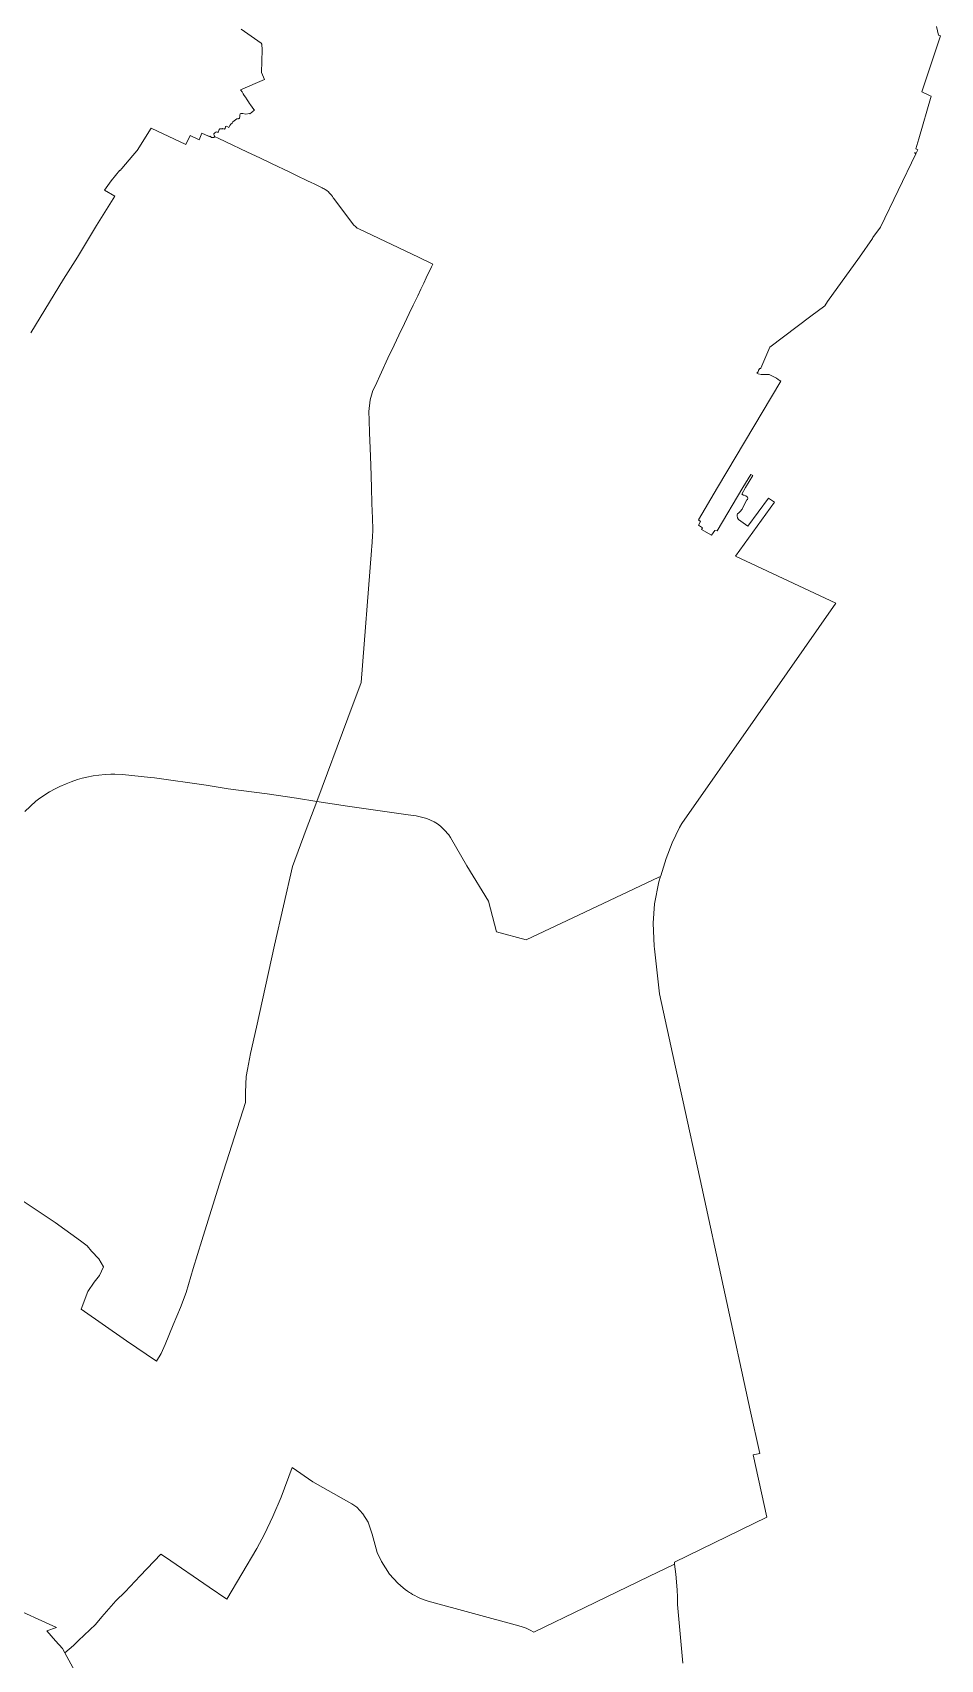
# Model space of a CAD drawing. Extents: x 268798 to 306779, y 5030079 to 5062843.
# Drawn here: x 298202 to 304501, y 5038492 to 5049780 of the extents above; entities that cross this region are included whole.
import ezdxf

# ---------------------------------------------------------------- set-up
doc = ezdxf.new("R2010")
doc.units = 0
doc.header["$MEASUREMENT"] = 0
doc.layers.add('1', color=7, linetype='Continuous', lineweight=0)

msp = doc.modelspace()

# ---------------------------------------------------------------- linework, layer by layer
at = {"layer": '1', "color": 4, "linetype": 'Continuous', "lineweight": 0}
for points in [[(299649.375, 5049803.776), (299788.777, 5049706.278), (299791.877, 5049699.378), (299794.077, 5049660.278), (299789.077, 5049501.577), (299810.278, 5049453.578), (299644.176, 5049380.976), (299655.176, 5049367.376), (299662.776, 5049354.076), (299670.876, 5049342.176), (299678.976, 5049331.676), (299690.776, 5049312.876), (299695.776, 5049306.677), (299700.677, 5049299.377), (299706.877, 5049288.177), (299712.677, 5049276.977), (299736.277, 5049246.677), (299737.177, 5049244.877), (299741.177, 5049240.977), (299733.677, 5049237.077), (299730.977, 5049234.077), (299729.177, 5049231.477), (299720.277, 5049225.577), (299708.777, 5049215.877), (299706.177, 5049218.377), (299680.476, 5049214.377), (299660.176, 5049217.877), (299647.176, 5049217.876), (299641.176, 5049215.476), (299638.676, 5049206.376), (299638.876, 5049198.376), (299637.976, 5049183.176), (299633.876, 5049180.876), (299629.676, 5049183.676), (299623.276, 5049179.976), (299618.376, 5049180.676), (299590.175, 5049159.376), (299586.175, 5049151.076), (299576.875, 5049143.476), (299570.975, 5049135.476), (299563.275, 5049120.276), (299547.075, 5049131.176), (299540.875, 5049127.776), (299537.575, 5049111.376), (299534.275, 5049112.476), (299530.575, 5049109.876), (299525.475, 5049112.476), (299521.975, 5049113.076), (299519.475, 5049112.476), (299515.574, 5049110.776), (299509.174, 5049111.976), (299504.474, 5049111.976), (299501.474, 5049111.176), (299497.674, 5049108.776), (299495.574, 5049106.676), (299493.574, 5049102.376), (299492.974, 5049098.576), (299492.774, 5049094.176), (299492.174, 5049089.876), (299490.474, 5049088.576), (299487.274, 5049088.576), (299483.074, 5049088.976), (299478.474, 5049089.676), (299472.874, 5049087.576), (299465.474, 5049083.376), (299461.274, 5049080.076), (299459.274, 5049076.176), (299459.974, 5049071.076), (299460.874, 5049067.976), (299463.774, 5049061.176), (299464.474, 5049058.676), (299463.784, 5049056.426), (299462.674, 5049054.276), (299459.974, 5049052.076), (299457.874, 5049051.576), (299454.374, 5049050.976), (299450.674, 5049050.276), (299446.874, 5049050.676), (299443.374, 5049051.276), (299439.974, 5049053.076), (299437.574, 5049055.876), (299435.574, 5049057.876), (299432.974, 5049059.276), (299430.874, 5049059.576), (299428.473, 5049059.276), (299425.773, 5049059.675), (299423.673, 5049060.075), (299421.463, 5049060.635), (299376.973, 5049081.475), (299356.573, 5049035.275), (299294.972, 5049064.174), (299264.572, 5049002.175), (299025.668, 5049115.872), (298926.667, 5048961.372), (298925.167, 5048959.772), (298897.867, 5048925.972), (298820.066, 5048835.472), (298810.566, 5048822.672), (298807.166, 5048823.772), (298747.766, 5048750.771), (298701.865, 5048686.671), (298771.866, 5048643.972), (298646.365, 5048439.872), (298512.464, 5048222.071), (298417.363, 5048067.571), (298188.862, 5047695.97)], [(304472.736, 5049822.111), (304487.324, 5049760.554), (304500.624, 5049756.454), (304372.025, 5049367.156), (304424.386, 5049341.808), (304435.386, 5049338.408), (304350.934, 5049042.21), (304330.693, 5048972.823), (304333.349, 5048971.193), (304343.009, 5048966.633), (304332.129, 5048943.114), (304323.583, 5048947.236), (304321.824, 5048942.449), (304329.718, 5048938.422), (304084.596, 5048429.462), (304032.415, 5048356.589), (304028.647, 5048351.249), (303938.901, 5048221.95), (303716.037, 5047914.293), (303697.937, 5047884.593), (303601.137, 5047810.793), (303316.636, 5047596.592), (303254.935, 5047450.992), (303251.435, 5047447.892), (303247.735, 5047448.092), (303237.835, 5047436.192), (303235.835, 5047425.992), (303227.735, 5047415.492), (303235.035, 5047411.892), (303257.135, 5047407.093), (303278.935, 5047406.193), (303296.435, 5047406.393), (303312.735, 5047405.993), (303325.735, 5047401.193), (303344.935, 5047391.293), (303362.534, 5047380.893), (303373.734, 5047373.193), (303380.734, 5047366.793), (303392.834, 5047359.993), (302954.233, 5046622.129), (302821.44, 5046397.767), (302836.04, 5046388.367), (302821.24, 5046361.567), (302849.339, 5046344.168), (302843.239, 5046332.268), (302912.838, 5046291.368), (302934.839, 5046324.768), (302951.139, 5046322.268), (303130.48, 5046622.188), (303185.519, 5046714.008), (303197.919, 5046707.408), (303148.645, 5046622.088), (303123.074, 5046577.867), (303134.074, 5046570.567), (303137.874, 5046570.367), (303149.574, 5046565.067), (303161.273, 5046555.267), (303164.073, 5046549.767), (303161.873, 5046539.467), (303155.673, 5046536.267), (303152.073, 5046529.667), (303144.073, 5046510.767), (303133.673, 5046493.467), (303124.372, 5046473.667), (303110.172, 5046457.667), (303100.772, 5046447.867), (303092.572, 5046440.767), (303090.072, 5046435.967), (303089.172, 5046426.267), (303092.472, 5046413.267), (303098.871, 5046400.567), (303165.071, 5046354.467), (303307.573, 5046548.868), (303348.273, 5046521.568), (303078.372, 5046146.965), (303775.583, 5045820.731), (303217.013, 5045022.116), (302707.235, 5044293), (302690.615, 5044263.329), (302639.105, 5044157.548), (302597.916, 5044049.387), (302560.946, 5043930.016), (302559.358, 5043924.886), (302546.502, 5043918.823), (302032.387, 5043676.483), (301626.438, 5043485.071), (301419.699, 5043540.279), (301364.345, 5043752.534), (301213.622, 5043998.938), (301101.199, 5044195.729), (301089.414, 5044212.374), (301057.802, 5044248.813), (301031.493, 5044272.425), (301010.841, 5044288.649), (300988.974, 5044302.809), (300936.662, 5044326.91), (300863.464, 5044344.36), (300807.88, 5044352.872), (300387.144, 5044411.367), (300174.362, 5044444.449), (300389.988, 5045022.109), (300480.776, 5045270.806), (300553.088, 5046187.089), (300553.421, 5046190.397), (300553.728, 5046194.861), (300554.882, 5046209.643), (300560.789, 5046284.808), (300562.148, 5046322.308), (300562.375, 5046330.843), (300559.837, 5046410.808), (300556.719, 5046512.192), (300553.69, 5046622.105), (300548.373, 5046779.214), (300544.018, 5046895.534), (300540.078, 5047001.302), (300537.169, 5047089.864), (300535.533, 5047151.542), (300543.972, 5047230.651), (300563.392, 5047296.099), (300577.939, 5047327.217), (300666.613, 5047519.42), (300709.945, 5047610.753), (300743.158, 5047680.7), (300781.24, 5047759.814), (300814.211, 5047829.41), (300843.134, 5047888.847), (300873.759, 5047953.324), (300895.858, 5048000), (300915.221, 5048040.637), (300932.463, 5048076.994), (300969.223, 5048154.663), (300978.271, 5048173.566), (300879.408, 5048220.125), (300465.989, 5048417.09), (300453.46, 5048423.143), (300445.489, 5048431.594), (300429.249, 5048445.612), (300293.073, 5048628.279), (300287.268, 5048633.897), (300282.047, 5048641.946), (300275.969, 5048650.336), (300269.164, 5048658.67), (300260.564, 5048667.92), (300254.054, 5048674.14), (300243.4, 5048683.107), (300232.796, 5048690.766), (300225.963, 5048695.122), (300217.128, 5048698.429), (300211.249, 5048702.989), (300156.168, 5048729.131), (300135.687, 5048738.688), (300109.966, 5048751.495), (300032.382, 5048787.683), (299986.882, 5048809.982), (299859.053, 5048871.779), (299778.627, 5048909.983), (299691.843, 5048950.502), (299537.812, 5049024.442), (299493.859, 5049045.179), (299464.474, 5049058.676), (299463.774, 5049061.176), (299460.874, 5049067.976), (299459.974, 5049071.076), (299459.274, 5049076.176), (299461.274, 5049080.076), (299465.474, 5049083.376), (299472.874, 5049087.576), (299478.474, 5049089.676), (299483.074, 5049088.976), (299487.274, 5049088.576), (299490.474, 5049088.576), (299492.174, 5049089.876), (299492.774, 5049094.176), (299492.974, 5049098.576), (299493.574, 5049102.376), (299495.574, 5049106.676), (299497.674, 5049108.776), (299501.474, 5049111.176), (299504.474, 5049111.976), (299509.174, 5049111.976), (299515.574, 5049110.776), (299519.475, 5049112.476), (299521.975, 5049113.076), (299525.475, 5049112.476), (299530.575, 5049109.876), (299534.275, 5049112.476), (299537.575, 5049111.376), (299540.875, 5049127.776), (299547.075, 5049131.176), (299563.275, 5049120.276), (299570.975, 5049135.476), (299576.875, 5049143.476), (299586.175, 5049151.076), (299590.175, 5049159.376), (299618.376, 5049180.676), (299623.276, 5049179.976), (299629.676, 5049183.676), (299633.876, 5049180.876), (299637.976, 5049183.176), (299638.876, 5049198.376), (299638.676, 5049206.376), (299641.176, 5049215.476), (299647.176, 5049217.876), (299660.176, 5049217.877), (299680.476, 5049214.377), (299706.177, 5049218.377), (299708.777, 5049215.877), (299720.277, 5049225.577), (299729.177, 5049231.477), (299730.977, 5049234.077), (299733.677, 5049237.077), (299741.177, 5049240.977), (299737.177, 5049244.877), (299736.277, 5049246.677), (299712.677, 5049276.977), (299706.877, 5049288.177), (299700.677, 5049299.377), (299695.776, 5049306.677), (299690.776, 5049312.876), (299678.976, 5049331.676), (299670.876, 5049342.176), (299662.776, 5049354.076), (299655.176, 5049367.376), (299644.176, 5049380.976), (299810.278, 5049453.578), (299789.077, 5049501.577), (299794.077, 5049660.278), (299791.877, 5049699.378), (299788.777, 5049706.278), (299649.375, 5049803.776)], [(298188.862, 5047695.97), (298417.363, 5048067.571), (298512.464, 5048222.071), (298646.365, 5048439.872), (298771.866, 5048643.972), (298701.865, 5048686.671), (298747.766, 5048750.771), (298807.166, 5048823.772), (298810.566, 5048822.672), (298820.066, 5048835.472), (298897.867, 5048925.972), (298925.167, 5048959.772), (298926.667, 5048961.372), (299025.668, 5049115.872), (299264.572, 5049002.175), (299294.972, 5049064.174), (299356.573, 5049035.275), (299376.973, 5049081.475), (299421.463, 5049060.635), (299423.673, 5049060.075), (299425.773, 5049059.675), (299428.473, 5049059.276), (299430.874, 5049059.576), (299432.974, 5049059.276), (299435.574, 5049057.876), (299437.574, 5049055.876), (299439.974, 5049053.076), (299443.374, 5049051.276), (299446.874, 5049050.676), (299450.674, 5049050.276), (299454.374, 5049050.976), (299457.874, 5049051.576), (299459.974, 5049052.076), (299462.674, 5049054.276), (299463.784, 5049056.426), (299464.474, 5049058.676), (299493.859, 5049045.179), (299537.812, 5049024.442), (299691.843, 5048950.502), (299778.627, 5048909.983), (299859.053, 5048871.779), (299986.882, 5048809.982), (300032.382, 5048787.683), (300109.966, 5048751.495), (300135.687, 5048738.688), (300156.168, 5048729.131), (300211.249, 5048702.989), (300217.128, 5048698.429), (300225.963, 5048695.122), (300232.796, 5048690.766), (300243.4, 5048683.107), (300254.054, 5048674.14), (300260.564, 5048667.92), (300269.164, 5048658.67), (300275.969, 5048650.336), (300282.047, 5048641.946), (300287.268, 5048633.897), (300293.073, 5048628.279), (300429.249, 5048445.612), (300445.489, 5048431.594), (300453.46, 5048423.143), (300465.989, 5048417.09), (300879.408, 5048220.125), (300978.271, 5048173.566), (300969.223, 5048154.663), (300932.463, 5048076.994), (300915.221, 5048040.637), (300895.858, 5048000), (300873.759, 5047953.324), (300843.134, 5047888.847), (300814.211, 5047829.41), (300781.24, 5047759.814), (300743.158, 5047680.7), (300709.945, 5047610.753), (300666.613, 5047519.42), (300577.939, 5047327.217), (300563.392, 5047296.099), (300543.972, 5047230.651), (300535.533, 5047151.542), (300537.169, 5047089.864), (300540.078, 5047001.302), (300544.018, 5046895.534), (300548.373, 5046779.214), (300553.69, 5046622.105), (300556.719, 5046512.192), (300559.837, 5046410.808), (300562.375, 5046330.843), (300562.148, 5046322.308), (300560.789, 5046284.808), (300554.882, 5046209.643), (300553.728, 5046194.861), (300553.421, 5046190.397), (300553.088, 5046187.089), (300480.776, 5045270.806), (300389.988, 5045022.109), (300174.362, 5044444.449), (300032.388, 5044467.976), (299829.148, 5044496.756), (299558.704, 5044533.36), (299406.32, 5044557.023), (299046.6, 5044607.797), (299019.696, 5044610.085), (298826.485, 5044631.667), (298771.445, 5044634.227), (298744.337, 5044634.439), (298706.153, 5044632.73), (298661.333, 5044628.462), (298622.081, 5044622.49), (298579.385, 5044614.141), (298546.533, 5044606.245), (298513.037, 5044596.433), (298469.697, 5044582.124), (298434.714, 5044568.256), (298390.77, 5044549.484), (298359.194, 5044533.483), (298319.71, 5044511.911), (298251.659, 5044466.898), (298224.995, 5044446.206), (298147.1, 5044375.345)], [(298032.415, 5041740.819), (298359.565, 5041523.574), (298534.652, 5041396.413), (298579.82, 5041362.053), (298611.516, 5041324.706), (298660.803, 5041272.068), (298693.801, 5041217.028), (298666.303, 5041155.107), (298628.152, 5041109.447), (298584.797, 5041045.707), (298538.554, 5040922.567), (298853.079, 5040702.65), (299060.8, 5040561.943), (299092.903, 5040614.898), (299121.341, 5040677.769), (299178.112, 5040812.752), (299228.638, 5040934.16), (299266.571, 5041037.659), (299316.578, 5041205.277), (299375.093, 5041398.99), (299508.111, 5041822.078), (299677.964, 5042357.102), (299678.395, 5042385.599), (299680.088, 5042427.925), (299684.865, 5042535.8), (299692.798, 5042584.805), (299713.991, 5042697.347), (299754.859, 5042879.985), (299879.742, 5043446.892), (300005.86, 5043992.845), (300100.496, 5044250.982), (300174.362, 5044444.449), (300387.144, 5044411.367), (300807.88, 5044352.872), (300863.464, 5044344.36), (300936.662, 5044326.91), (300988.974, 5044302.809), (301010.841, 5044288.649), (301031.493, 5044272.425), (301057.802, 5044248.813), (301089.414, 5044212.374), (301101.199, 5044195.729), (301213.622, 5043998.938), (301364.345, 5043752.534), (301419.699, 5043540.279), (301626.438, 5043485.071), (302032.387, 5043676.483), (302546.502, 5043918.823), (302559.358, 5043924.886), (302547.736, 5043887.336), (302515.736, 5043733.995), (302507.958, 5043600.514), (302514.28, 5043439.863), (302516.6, 5043422.103), (302550.495, 5043110.391), (302658.402, 5042622.099), (302710.906, 5042382.098), (302832.415, 5041822.096), (303181.319, 5040222.093), (303246.955, 5039921.093), (303202.155, 5039911.692), (303295.835, 5039478.722), (302654.348, 5039167.849), (302656.128, 5039153.791), (302476.527, 5039067.112), (302032.472, 5038852.509), (301680.151, 5038681.772), (301653.74, 5038696.415), (301626.151, 5038708.703), (301597.595, 5038718.539), (301575.101, 5038724.392), (300945.486, 5038897.553), (300931.987, 5038901.658), (300917.744, 5038906.618), (300899.586, 5038913.65), (300884.878, 5038919.951), (300870.941, 5038926.443), (300854.221, 5038934.933), (300837.95, 5038943.971), (300825.272, 5038951.758), (300816.206, 5038957.329), (300802.905, 5038966.277), (300786.691, 5038978.051), (300773.364, 5038988.497), (300753.753, 5039004.918), (300736.382, 5039021.662), (300676.997, 5039083.179), (300622.67, 5039172.057), (300593.246, 5039235.316), (300557.676, 5039362.317), (300529.322, 5039445.444), (300493.769, 5039503.359), (300451.532, 5039549.162), (300417.91, 5039573.016), (300215.776, 5039684.21), (300146.221, 5039725.557), (300002.833, 5039823.423), (299927.565, 5039618.613), (299868.86, 5039482.894), (299810.453, 5039361.328), (299758.637, 5039262.195), (299549.053, 5038909.909), (299427.643, 5038994.423), (299123.346, 5039202.569), (299092.515, 5039222.601), (298947.55, 5039073.504), (298845.221, 5038961.796), (298780.103, 5038898.496), (298681.495, 5038788.651), (298638.703, 5038734.66), (298521.489, 5038622.952), (298486.139, 5038589.44), (298426.447, 5038538.71), (298409.216, 5038568.455), (298361.655, 5038622.045), (298299.664, 5038691.346), (298367.264, 5038714.656), (298032.451, 5038866.746)]]:
    msp.add_lwpolyline(points, dxfattribs=at)
at = {"layer": '1', "color": 218, "linetype": 'Continuous', "lineweight": 0}
for points in [[(298147.1, 5044375.345), (298224.995, 5044446.206), (298251.659, 5044466.898), (298319.71, 5044511.911), (298359.194, 5044533.483), (298390.77, 5044549.484), (298434.714, 5044568.256), (298469.697, 5044582.124), (298513.037, 5044596.433), (298546.533, 5044606.245), (298579.385, 5044614.141), (298622.081, 5044622.49), (298661.333, 5044628.462), (298706.153, 5044632.73), (298744.337, 5044634.439), (298771.445, 5044634.227), (298826.485, 5044631.667), (299019.696, 5044610.085), (299046.6, 5044607.797), (299406.32, 5044557.023), (299558.704, 5044533.36), (299829.148, 5044496.756), (300032.388, 5044467.976), (300174.362, 5044444.449), (300100.496, 5044250.982), (300005.86, 5043992.845), (299879.742, 5043446.892), (299754.859, 5042879.985), (299713.991, 5042697.347), (299692.798, 5042584.805), (299684.865, 5042535.8), (299680.088, 5042427.925), (299678.395, 5042385.599), (299677.964, 5042357.102), (299508.111, 5041822.078), (299375.093, 5041398.99), (299316.578, 5041205.277), (299266.571, 5041037.659), (299228.638, 5040934.16), (299178.112, 5040812.752), (299121.341, 5040677.769), (299092.903, 5040614.898), (299060.8, 5040561.943), (298853.079, 5040702.65), (298538.554, 5040922.567), (298584.797, 5041045.707), (298628.152, 5041109.447), (298666.303, 5041155.107), (298693.801, 5041217.028), (298660.803, 5041272.068), (298611.516, 5041324.706), (298579.82, 5041362.053), (298534.652, 5041396.413), (298359.565, 5041523.574), (298032.415, 5041740.819)], [(302714.086, 5038465.425), (302676.525, 5038873.838), (302675.854, 5038923.678), (302673.812, 5038974.188), (302665.1, 5039082.888), (302656.128, 5039153.791), (302476.527, 5039067.112), (302032.472, 5038852.509), (301680.151, 5038681.772), (301653.74, 5038696.415), (301626.151, 5038708.703), (301597.595, 5038718.539), (301575.101, 5038724.392), (300945.486, 5038897.553), (300931.987, 5038901.658), (300917.744, 5038906.618), (300899.586, 5038913.65), (300884.878, 5038919.951), (300870.941, 5038926.443), (300854.221, 5038934.933), (300837.95, 5038943.971), (300825.272, 5038951.758), (300816.206, 5038957.329), (300802.905, 5038966.277), (300786.691, 5038978.051), (300773.364, 5038988.497), (300753.753, 5039004.918), (300736.382, 5039021.662), (300676.997, 5039083.179), (300622.67, 5039172.057), (300593.246, 5039235.316), (300557.676, 5039362.317), (300529.322, 5039445.444), (300493.769, 5039503.359), (300451.532, 5039549.162), (300417.91, 5039573.016), (300215.776, 5039684.21), (300146.221, 5039725.557), (300002.833, 5039823.423), (299927.565, 5039618.613), (299868.86, 5039482.894), (299810.453, 5039361.328), (299758.637, 5039262.195), (299549.053, 5038909.909), (299427.643, 5038994.423), (299123.346, 5039202.569), (299092.515, 5039222.601), (298947.55, 5039073.504), (298845.221, 5038961.796), (298780.103, 5038898.496), (298681.495, 5038788.651), (298638.703, 5038734.66), (298521.489, 5038622.952), (298486.139, 5038589.44), (298426.447, 5038538.71), (298496.069, 5038409.844)]]:
    msp.add_lwpolyline(points, dxfattribs=at)

doc.saveas('drawing.dxf')
